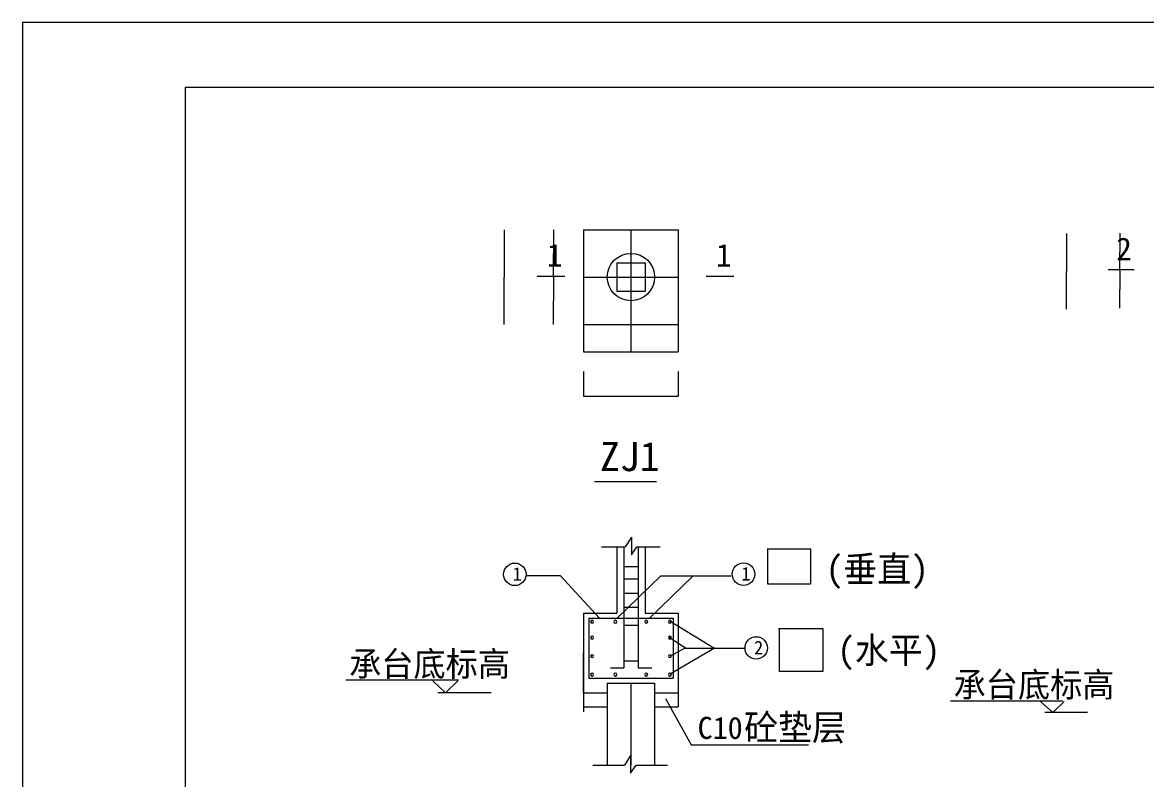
# Model space of a CAD drawing. Header units: metres. Extents: x 5647 to 73999, y 8406 to 50306.
# Drawn here: x 5647 to 22930, y 38655 to 50306 of the extents above; entities that cross this region are included whole.
import ezdxf

# ---------------------------------------------------------------- set-up
doc = ezdxf.new("R2010")
doc.units = ezdxf.units.M
for name, color, linetype in [('AXIS', 9, 'Continuous'), ('CCX', 7, 'Continuous'), ('HZ', 2, 'Continuous'), ('LI', 7, 'Continuous'), ('LIS', 2, 'Continuous'), ('LT', 7, 'Continuous'), ('STEEL', 4, 'Continuous'), ('TXT', 7, 'Continuous'), ('ZU', 2, 'Continuous')]:
    doc.layers.add(name, color=color, linetype=linetype)
doc.dimstyles.get("Standard").update_dxf_attribs({"dimtxt": 2.5, "dimasz": 2.5, "dimexe": 1.25, "dimexo": 0.625, "dimtad": 1, "dimcen": 2.5, "dimazin": 3, "dimtfac": 1, "dimtmove": 0, "dimatfit": 3})

# ---------------------------------------------------------------- blocks, each defined once
blk = doc.blocks.new('_CLOSEDFILLED')
at = {"color": 0, "linetype": 'BYBLOCK'}
blk.add_solid([(-1, 0), (0, 0), (-1, 0)], dxfattribs=at)
blk = doc.blocks.new('*D16')
for p, q in [((14267.12, 44943.71), (14267.12, 44560.53)), ((15722.42, 44943.71), (15722.42, 44560.53)), ((14267.37, 44560.53), (14994.27, 44560.53)), ((14995.27, 44560.53), (15722.17, 44560.53))]:
    blk.add_line(p, q)
at = {"layer": 'Defpoints'}
for p in [(14267.12, 44943.71), (15722.42, 44943.71), (14267.12, 44560.53)]:
    blk.add_point(p, dxfattribs=at)
at = {"xscale": 0.25, "yscale": 0.25, "rotation": 180}
blk.add_blockref('_CLOSEDFILLED', (14267.12, 44560.53), dxfattribs=at)
at = {"xscale": 0.25, "yscale": 0.25}
blk.add_blockref('_CLOSEDFILLED', (15722.42, 44560.53), dxfattribs=at)
at = {"insert": (14994.77, 44560.53), "char_height": 1, "attachment_point": 5}
blk.add_mtext('A', dxfattribs=at)
blk = doc.blocks.new('*D17')
for p, q in [((21686.44, 47060.58), (21686.44, 46480.67)), ((21686.19, 46480.67), (21685.94, 46480.67)), ((21686.44, 45900.76), (21686.44, 46480.67)), ((21686.44, 46480.67), (21686.44, 46480.67)), ((21686.69, 46480.67), (21686.94, 46480.67))]:
    blk.add_line(p, q)
at = {"layer": 'Defpoints'}
for p in [(21686.44, 47060.58), (21686.44, 46480.67), (21686.44, 45900.76)]:
    blk.add_point(p, dxfattribs=at)
at = {"xscale": 0.25, "yscale": 0.25}
blk.add_blockref('_CLOSEDFILLED', (21686.44, 46480.67), dxfattribs=at)
at = {"xscale": 0.25, "yscale": 0.25, "rotation": 180}
blk.add_blockref('_CLOSEDFILLED', (21686.44, 46480.67), dxfattribs=at)
at = {"insert": (21686.44, 46481.795), "char_height": 1, "attachment_point": 5}
blk.add_mtext('B', dxfattribs=at)
blk = doc.blocks.new('*D18')
for p, q in [((13046.58, 47120.94), (13046.58, 46393.29)), ((13046.33, 46393.29), (13046.08, 46393.29)), ((13046.58, 45665.64), (13046.58, 46393.29)), ((13046.58, 46393.29), (13046.58, 46393.29)), ((13046.83, 46393.29), (13047.08, 46393.29))]:
    blk.add_line(p, q)
at = {"layer": 'Defpoints'}
for p in [(13046.58, 47120.94), (13046.58, 46393.29), (13046.58, 45665.64)]:
    blk.add_point(p, dxfattribs=at)
at = {"xscale": 0.25, "yscale": 0.25}
blk.add_blockref('_CLOSEDFILLED', (13046.58, 46393.29), dxfattribs=at)
at = {"xscale": 0.25, "yscale": 0.25, "rotation": 180}
blk.add_blockref('_CLOSEDFILLED', (13046.58, 46393.29), dxfattribs=at)
at = {"insert": (13046.58, 46394.415), "char_height": 1, "attachment_point": 5}
blk.add_mtext('B', dxfattribs=at)
blk = doc.blocks.new('*D27')
for p, q in [((22507.85, 46489.41), (22507.85, 46201.39)), ((22507.6, 46201.39), (22507.35, 46201.39)), ((22507.85, 45913.36), (22507.85, 46201.39)), ((22507.85, 46201.39), (22507.85, 46201.39)), ((22508.1, 46201.39), (22508.35, 46201.39))]:
    blk.add_line(p, q)
at = {"layer": 'Defpoints'}
for p in [(22507.85, 46489.41), (22507.85, 46201.39), (22507.85, 45913.36)]:
    blk.add_point(p, dxfattribs=at)
at = {"layer": 'CCX', "xscale": 0.25, "yscale": 0.25}
blk.add_blockref('_CLOSEDFILLED', (22507.85, 46201.39), dxfattribs=at)
at = {"layer": 'CCX', "xscale": 0.25, "yscale": 0.25, "rotation": 180}
blk.add_blockref('_CLOSEDFILLED', (22507.85, 46201.39), dxfattribs=at)
at = {"layer": 'CCX', "insert": (22507.85, 46202.515), "char_height": 1, "attachment_point": 5}
blk.add_mtext('c', dxfattribs=at)
blk = doc.blocks.new('*D28')
for p, q in [((22507.85, 47065.47), (22507.85, 46777.44)), ((22507.6, 46777.44), (22507.35, 46777.44)), ((22507.85, 46489.41), (22507.85, 46777.44)), ((22507.85, 46777.44), (22507.85, 46777.44)), ((22508.1, 46777.44), (22508.35, 46777.44))]:
    blk.add_line(p, q)
at = {"layer": 'Defpoints'}
for p in [(22507.85, 47065.47), (22507.85, 46777.44), (22507.85, 46489.41)]:
    blk.add_point(p, dxfattribs=at)
at = {"layer": 'CCX', "xscale": 0.25, "yscale": 0.25}
blk.add_blockref('_CLOSEDFILLED', (22507.85, 46777.44), dxfattribs=at)
at = {"layer": 'CCX', "xscale": 0.25, "yscale": 0.25, "rotation": 180}
blk.add_blockref('_CLOSEDFILLED', (22507.85, 46777.44), dxfattribs=at)
at = {"layer": 'CCX', "insert": (22507.85, 46778.565), "char_height": 1, "attachment_point": 5}
blk.add_mtext('c', dxfattribs=at)
blk = doc.blocks.new('*D33')
for p, q in [((13803.22, 46393.29), (13803.22, 46029.46)), ((13802.97, 46029.46), (13802.72, 46029.46)), ((13803.22, 45665.64), (13803.22, 46029.46)), ((13803.22, 46029.46), (13803.22, 46029.46)), ((13803.47, 46029.46), (13803.72, 46029.46))]:
    blk.add_line(p, q)
at = {"layer": 'Defpoints'}
for p in [(13803.22, 46393.29), (13803.22, 46029.46), (13803.22, 45665.64)]:
    blk.add_point(p, dxfattribs=at)
at = {"layer": 'CCX', "xscale": 0.25, "yscale": 0.25}
blk.add_blockref('_CLOSEDFILLED', (13803.22, 46029.46), dxfattribs=at)
at = {"layer": 'CCX', "xscale": 0.25, "yscale": 0.25, "rotation": 180}
blk.add_blockref('_CLOSEDFILLED', (13803.22, 46029.46), dxfattribs=at)
at = {"layer": 'CCX', "insert": (13803.22, 46030.585), "char_height": 1, "attachment_point": 5}
blk.add_mtext('c', dxfattribs=at)
blk = doc.blocks.new('*D34')
for p, q in [((13803.22, 47120.94), (13803.22, 46757.11)), ((13802.97, 46757.11), (13802.72, 46757.11)), ((13803.22, 46393.29), (13803.22, 46757.11)), ((13803.22, 46757.11), (13803.22, 46757.11)), ((13803.47, 46757.11), (13803.72, 46757.11))]:
    blk.add_line(p, q)
at = {"layer": 'Defpoints'}
for p in [(13803.22, 47120.94), (13803.22, 46757.11), (13803.22, 46393.29)]:
    blk.add_point(p, dxfattribs=at)
at = {"layer": 'CCX', "xscale": 0.25, "yscale": 0.25}
blk.add_blockref('_CLOSEDFILLED', (13803.22, 46757.11), dxfattribs=at)
at = {"layer": 'CCX', "xscale": 0.25, "yscale": 0.25, "rotation": 180}
blk.add_blockref('_CLOSEDFILLED', (13803.22, 46757.11), dxfattribs=at)
at = {"layer": 'CCX', "insert": (13803.22, 46758.235), "char_height": 1, "attachment_point": 5}
blk.add_mtext('c', dxfattribs=at)
blk = doc.blocks.new('*D64')
for p, q in [((14266.87, 40492.89), (14266.62, 40492.89)), ((14267.12, 40151.51), (14267.12, 40492.89)), ((14267.12, 40260.66), (14267.12, 40492.89)), ((14267.12, 40492.89), (14267.12, 40492.89)), ((14267.37, 40492.89), (14267.62, 40492.89))]:
    blk.add_line(p, q)
at = {"layer": 'Defpoints'}
for p in [(14267.12, 40492.89), (14267.12, 40260.66), (14267.12, 40151.51)]:
    blk.add_point(p, dxfattribs=at)
at = {"layer": 'CCX', "xscale": 0.25, "yscale": 0.25}
blk.add_blockref('_CLOSEDFILLED', (14267.12, 40492.89), dxfattribs=at)
at = {"layer": 'CCX', "xscale": 0.25, "yscale": 0.25, "rotation": 180}
blk.add_blockref('_CLOSEDFILLED', (14267.12, 40492.89), dxfattribs=at)
at = {"layer": 'CCX', "insert": (14267.12, 40494.015), "char_height": 1, "attachment_point": 5}
blk.add_mtext('40', dxfattribs=at)
blk = doc.blocks.new('*D65')
for p, q in [((14266.87, 40112.85), (14266.62, 40112.85)), ((14267.12, 40151.51), (14267.12, 40112.85)), ((14267.12, 40005.37), (14267.12, 40112.85)), ((14267.12, 40112.85), (14267.12, 40112.85)), ((14267.37, 40112.85), (14267.62, 40112.85))]:
    blk.add_line(p, q)
at = {"layer": 'Defpoints'}
for p in [(14267.12, 40151.51), (14267.12, 40112.85), (14267.12, 40005.37)]:
    blk.add_point(p, dxfattribs=at)
at = {"layer": 'CCX', "xscale": 0.25, "yscale": 0.25}
blk.add_blockref('_CLOSEDFILLED', (14267.12, 40112.85), dxfattribs=at)
at = {"layer": 'CCX', "xscale": 0.25, "yscale": 0.25, "rotation": 180}
blk.add_blockref('_CLOSEDFILLED', (14267.12, 40112.85), dxfattribs=at)
at = {"layer": 'CCX', "insert": (14267.12, 40113.975), "char_height": 1, "attachment_point": 5}
blk.add_mtext('k', dxfattribs=at)
blk = doc.blocks.new('*D66')
for p, q in [((14267.12, 40005.37), (14267.12, 39712.8)), ((14267.12, 39787.08), (14267.12, 39712.8)), ((14266.87, 39712.8), (14266.62, 39712.8)), ((14267.12, 39712.8), (14267.12, 39712.8)), ((14267.37, 39712.8), (14267.62, 39712.8))]:
    blk.add_line(p, q)
at = {"layer": 'Defpoints'}
for p in [(14267.12, 40005.37), (14267.12, 39787.08), (14267.12, 39712.8)]:
    blk.add_point(p, dxfattribs=at)
at = {"layer": 'CCX', "xscale": 0.25, "yscale": 0.25}
blk.add_blockref('_CLOSEDFILLED', (14267.12, 39712.8), dxfattribs=at)
at = {"layer": 'CCX', "xscale": 0.25, "yscale": 0.25, "rotation": 180}
blk.add_blockref('_CLOSEDFILLED', (14267.12, 39712.8), dxfattribs=at)
at = {"layer": 'CCX', "insert": (14267.12, 39713.925), "char_height": 1, "attachment_point": 5}
blk.add_mtext('80', dxfattribs=at)
blk = doc.blocks.new('*D67')
for p, q in [((14267.12, 41228.57), (14267.12, 40616.97)), ((14266.87, 40616.97), (14266.62, 40616.97)), ((14267.12, 40005.37), (14267.12, 40616.97)), ((14267.12, 40616.97), (14267.12, 40616.97)), ((14267.37, 40616.97), (14267.62, 40616.97))]:
    blk.add_line(p, q)
at = {"layer": 'Defpoints'}
for p in [(14267.12, 41228.57), (14267.12, 40616.97), (14267.12, 40005.37)]:
    blk.add_point(p, dxfattribs=at)
at = {"layer": 'CCX', "xscale": 0.25, "yscale": 0.25}
blk.add_blockref('_CLOSEDFILLED', (14267.12, 40616.97), dxfattribs=at)
at = {"layer": 'CCX', "xscale": 0.25, "yscale": 0.25, "rotation": 180}
blk.add_blockref('_CLOSEDFILLED', (14267.12, 40616.97), dxfattribs=at)
at = {"layer": 'CCX', "insert": (14267.12, 40618.095), "char_height": 1, "attachment_point": 5}
blk.add_mtext('H', dxfattribs=at)
blk = doc.blocks.new('*D110')
for p, q in [((14994.77, 45665.64), (14994.77, 45243.71)), ((15722.42, 45665.64), (15722.42, 45243.71)), ((14995.02, 45243.71), (15358.095, 45243.71)), ((15359.095, 45243.71), (15722.17, 45243.71))]:
    blk.add_line(p, q)
at = {"layer": 'Defpoints'}
for p in [(14994.77, 45665.64), (15722.42, 45665.64), (14994.77, 45243.71)]:
    blk.add_point(p, dxfattribs=at)
at = {"layer": 'CCX', "xscale": 0.25, "yscale": 0.25, "rotation": 180}
blk.add_blockref('_CLOSEDFILLED', (14994.77, 45243.71), dxfattribs=at)
at = {"layer": 'CCX', "xscale": 0.25, "yscale": 0.25}
blk.add_blockref('_CLOSEDFILLED', (15722.42, 45243.71), dxfattribs=at)
at = {"layer": 'CCX', "insert": (15358.595, 45243.71), "char_height": 1, "attachment_point": 5}
blk.add_mtext('c', dxfattribs=at)
blk = doc.blocks.new('*D111')
for p, q in [((14267.12, 45665.64), (14267.12, 45243.71)), ((14994.77, 45665.64), (14994.77, 45243.71)), ((14267.37, 45243.71), (14630.445, 45243.71)), ((14631.445, 45243.71), (14994.52, 45243.71))]:
    blk.add_line(p, q)
at = {"layer": 'Defpoints'}
for p in [(14267.12, 45665.64), (14994.77, 45665.64), (14267.12, 45243.71)]:
    blk.add_point(p, dxfattribs=at)
at = {"layer": 'CCX', "xscale": 0.25, "yscale": 0.25, "rotation": 180}
blk.add_blockref('_CLOSEDFILLED', (14267.12, 45243.71), dxfattribs=at)
at = {"layer": 'CCX', "xscale": 0.25, "yscale": 0.25}
blk.add_blockref('_CLOSEDFILLED', (14994.77, 45243.71), dxfattribs=at)
at = {"layer": 'CCX', "insert": (14630.945, 45243.71), "char_height": 1, "attachment_point": 5}
blk.add_mtext('c', dxfattribs=at)

msp = doc.modelspace()

# ---------------------------------------------------------------- linework, layer by layer
for p, q in [((17087.73, 42213.96), (17753.43, 42213.96)), ((17095.47, 41672.38), (17095.47, 42213.96)), ((17753.43, 42213.96), (17753.43, 41672.38)), ((13912.87, 41800.3), (13393.02, 41800.3)), ((14509.99, 41151.61), (13912.87, 41800.3)), ((14781.73, 41151.61), (15453.57, 41801.61)), ((15277.95, 41151.61), (15949.79, 41801.61)), ((15453.57, 41801.61), (16245.16, 41801.61)), ((15949.79, 41801.61), (16528.71, 41801.61)), ((17753.43, 41672.38), (17095.47, 41672.38)), ((16266.57, 40690.79), (15594.89, 41099.71)), ((17260.03, 40992.41), (17944.95, 40992.41)), ((17275.51, 40329.05), (17275.51, 40992.41)), ((17944.95, 40992.41), (17944.95, 40329.05)), ((15582.28, 40860.2), (15834.52, 40696.33)), ((15594.89, 40292.96), (16275.93, 40696.33)), ((15834.52, 40696.33), (15607.5, 40570.28)), ((15813.45, 40690.79), (16742.97, 40690.79)), ((15834.52, 40696.33), (15834.52, 40696.33)), ((16275.93, 40696.33), (16266.57, 40690.79)), ((17944.95, 40329.05), (17275.51, 40329.05))]:
    msp.add_line(p, q)
for points in [[(5647.47, 8406.01), (65047.47, 8406.01), (65047.47, 50306.01), (5647.47, 50306.01)], [(8147.47, 9406.01), (64047.47, 9406.01), (64047.47, 49306.01), (8147.47, 49306.01)]]:
    msp.add_lwpolyline(points, close=True)
at = {"layer": 'AXIS'}
for p, q in [((14994.77, 47120.94), (14994.77, 45665.64)), ((14267.12, 46393.29), (15722.42, 46393.29)), ((14994.77, 40151.51), (14994.77, 38892.32))]:
    msp.add_line(p, q, dxfattribs=at)
at = {"layer": 'LI'}
msp.add_circle((14994.77, 46393.29), 363.82, dxfattribs=at)
at = {"layer": 'LIS'}
for p, q in [((14267.12, 47120.94), (14267.12, 45665.64)), ((14267.12, 47120.94), (15722.42, 47120.94)), ((15722.42, 47120.94), (15722.42, 45665.64)), ((14267.12, 45665.64), (15722.42, 45665.64)), ((14776.48, 42246.47), (14776.48, 41228.57)), ((15213.07, 42246.47), (15213.07, 41228.57)), ((14267.12, 41228.57), (14267.12, 39787.08)), ((14267.12, 41228.57), (14776.48, 41228.57)), ((15213.07, 41228.57), (15722.42, 41228.57)), ((15722.42, 41228.57), (15722.42, 39787.08)), ((14630.95, 40151.51), (15358.6, 40151.51)), ((14630.95, 40151.51), (14630.95, 38892.32)), ((15358.6, 40151.51), (15358.6, 38892.32)), ((14267.12, 40005.37), (14630.95, 40005.37)), ((15358.6, 40005.37), (15722.42, 40005.37)), ((14267.12, 39787.08), (14630.95, 39787.08)), ((15358.6, 39787.08), (15722.42, 39787.08))]:
    msp.add_line(p, q, dxfattribs=at)
at = {"layer": 'LT'}
for p, q in [((15001.18, 42393.82), (14905.17, 42246.47)), ((15001.18, 42393.82), (15001.18, 42122.88)), ((14540.91, 42246.47), (14905.17, 42246.47)), ((15001.18, 42122.88), (15083.62, 42246.47)), ((15083.62, 42246.47), (15445.03, 42246.47)), ((12345.77, 40196.77), (10617.2, 40196.77)), ((12146.34, 40005.37), (11952.14, 40187.29)), ((12334.94, 40187.29), (12146.34, 40005.37)), ((12847.41, 40005.37), (12028.52, 40005.37)), ((15523.78, 39914.92), (15918.02, 39205.72)), ((21631.89, 39877.06), (19903.33, 39877.06)), ((21473.6, 39699.06), (21289.12, 39871.88)), ((21652.77, 39871.88), (21473.6, 39699.06)), ((22006.16, 39699.06), (21351.63, 39699.06)), ((15918.02, 39205.72), (17723.8, 39205.72)), ((14409.36, 38892.32), (14894.19, 38892.32)), ((14990.2, 39039.67), (14894.19, 38892.32)), ((14990.2, 39039.67), (14990.2, 38768.73)), ((14990.2, 38768.73), (15072.64, 38892.32)), ((15072.64, 38892.32), (15554.82, 38892.32))]:
    msp.add_line(p, q, dxfattribs=at)
for points in [[(22324.03, 46508.01), (22723.79, 46508.01)], [(13556.42, 46405.89), (13977.23, 46405.89)], [(16152.34, 46405.89), (16573.15, 46405.89)], [(14436.17, 43252.82), (15388.24, 43252.82)]]:
    msp.add_lwpolyline(points, dxfattribs=at)
for points in [[(14375.11, 41095.7, 1), (14420.58, 41095.7, 1)], [(14732.42, 41095.7, 1), (14777.9, 41095.7, 1)], [(15206.25, 41095.78, 1), (15251.73, 41095.78, 1)], [(15571.28, 41095.7, 1), (15616.76, 41095.7, 1)], [(14375.11, 40852.95, 1), (14420.58, 40852.95, 1)], [(15570.91, 40852.95, 1), (15616.39, 40852.95, 1)], [(14375.11, 40566.21, 1), (14420.58, 40566.21, 1)], [(15570.91, 40566.21, 1), (15616.39, 40566.21, 1)], [(14375.11, 40283.6, 1), (14420.58, 40283.6, 1)], [(14732.42, 40283.6, 1), (14777.9, 40283.6, 1)], [(15206.25, 40283.69, 1), (15251.73, 40283.69, 1)], [(15571.28, 40283.6, 1), (15616.76, 40283.6, 1)]]:
    msp.add_lwpolyline(points, format="xyb", close=True, dxfattribs=at)
for centre in [(16724.71, 41827.1), (13212.17, 41824.16), (16920.23, 40692.66)]:
    msp.add_circle(centre, 172.82, dxfattribs=at)
at = {"layer": 'STEEL'}
for p, q in [((14885.63, 42246.47), (14885.63, 40384.65)), ((15103.92, 42246.47), (15103.92, 40384.65)), ((14885.63, 41945.9), (15103.92, 41945.9)), ((14885.63, 41753.67), (15103.92, 41753.67)), ((14885.63, 41535.37), (15103.92, 41535.37)), ((14885.63, 41317.08), (15103.92, 41317.08)), ((14345.95, 41149.74), (14345.95, 40230.34)), ((14345.95, 41149.74), (15643.59, 41149.74)), ((15643.59, 41149.74), (15643.59, 40230.34)), ((14885.63, 41042.22), (15103.92, 41042.22)), ((14885.63, 40492.6), (15103.92, 40492.6)), ((14680.78, 40384.65), (14885.63, 40384.65)), ((15103.92, 40384.65), (15316.77, 40384.65)), ((14345.95, 40230.34), (15643.59, 40230.34))]:
    msp.add_line(p, q, dxfattribs=at)
at = {"layer": 'ZU'}
for p, q in [((14776.48, 46611.58), (15213.07, 46611.58)), ((14776.48, 46611.58), (14776.48, 46174.99)), ((15213.07, 46611.58), (15213.07, 46174.99)), ((14776.48, 46174.99), (15213.07, 46174.99))]:
    msp.add_line(p, q, dxfattribs=at)

# ---------------------------------------------------------------- texts
at = {"layer": 'HZ'}
for s, p in [('1', (13178.18, 41725.84)), ('1', (16690.72, 41728.78)), ('2', (16886.24, 40594.34))]:
    msp.add_text(s, height=207.38, dxfattribs=at).set_placement(p)
at = {"layer": 'TXT'}
for s, height, p in [('1', 350, (13706.82, 46553.59)), ('1', 350, (16302.74, 46553.59)), ('2', 350, (22450.89, 46651.27)), ('ZJ1', 450, (14518.03, 43410.65)), ('(垂直)', 400.21, (17985.19, 41706.58)), ('(水平)', 400.21, (18162.85, 40457.95)), ('承台底标高', 380.2, (10665.64, 40257.47)), ('承台底标高', 380.2, (19951.76, 39937.77)), ('C10', 339.57, (16019.02, 39294.29)), ('砼垫层', 400.21, (16735.12, 39271.77))]:
    msp.add_text(s, height=height, dxfattribs=at).set_placement(p)

# ---------------------------------------------------------------- dimensions: what is measured, and where the dimension line sits
for base, p1, p2, text, picture, middle in [((13046.58, 46393.29), (13046.58, 45665.64), (13046.58, 47120.94), 'B', '*D18', (13046.58, 46394.415)), ((21686.44, 46480.67), (21686.44, 45900.76), (21686.44, 47060.58), 'B', '*D17', (21686.44, 46481.795)), ((14267.12, 44560.53), (14267.12, 44943.71), (15722.42, 44943.71), 'A', '*D16', (14994.77, 44560.53))]:
    dim = msp.add_linear_dim(base=base, p1=p1, p2=p2, text=text, dimstyle='Standard')
    dim.commit()
    dim.dimension.update_dxf_attribs({"geometry": picture, "text_midpoint": middle})
at = {"layer": 'CCX'}
for base, p1, p2, text, picture, middle in [((13803.22, 46757.11), (13803.22, 46393.29), (13803.22, 47120.94), 'c', '*D34', (13803.22, 46758.235)), ((22507.85, 46777.44), (22507.85, 46489.41), (22507.85, 47065.47), 'c', '*D28', (22507.85, 46778.565)), ((13803.22, 46029.46), (13803.22, 45665.64), (13803.22, 46393.29), 'c', '*D33', (13803.22, 46030.585)), ((22507.85, 46201.39), (22507.85, 46489.41), (22507.85, 45913.36), 'c', '*D27', (22507.85, 46202.515)), ((14267.12, 45243.71), (14267.12, 45665.64), (14994.77, 45665.64), 'c', '*D111', (14630.945, 45243.71)), ((14994.77, 45243.71), (14994.77, 45665.64), (15722.42, 45665.64), 'c', '*D110', (15358.595, 45243.71)), ((14267.12, 40616.97), (14267.12, 40005.37), (14267.12, 41228.57), 'H', '*D67', (14267.12, 40618.095)), ((14267.12, 40492.89), (14267.12, 40151.51), (14267.12, 40260.66), '40', '*D64', (14267.12, 40494.015)), ((14267.12, 40112.85), (14267.12, 40005.37), (14267.12, 40151.51), 'k', '*D65', (14267.12, 40113.975)), ((14267.12, 39712.8), (14267.12, 40005.37), (14267.12, 39787.08), '80', '*D66', (14267.12, 39713.925))]:
    dim = msp.add_linear_dim(base=base, p1=p1, p2=p2, text=text, dimstyle='Standard', dxfattribs=at)
    dim.commit()
    dim.dimension.update_dxf_attribs({"geometry": picture, "text_midpoint": middle})

doc.saveas('drawing.dxf')
